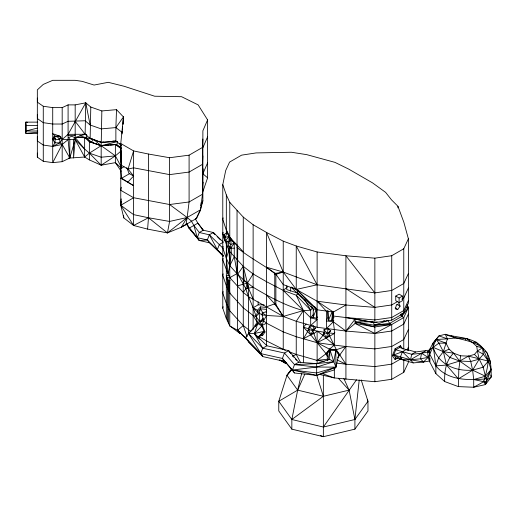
<?xml version="1.0" encoding="UTF-8"?>
<svg xmlns="http://www.w3.org/2000/svg" width="517" height="517" viewBox="0 0 517 517"><rect width="100%" height="100%" fill="white"/><g stroke="black" fill="none" stroke-linecap="round" stroke-linejoin="round"><path stroke-width="0.78" d="M123.434 118.516L123.434 116.952L116.525 109.649L101.843 110.942L90.792 107.051L85.757 102.812L75.178 104.886L75.178 139.622L84.639 157.019L89.37 159.902L101.177 165.214L101.177 145.691L89.37 141.6L84.639 137.496L75.178 137.496L84.639 149.045L89.37 153.148L101.177 165.214L115.375 162.635L121.385 168.277M68.322 158.157L84.639 157.019L89.37 153.148L101.177 145.691L115.375 144.333L115.375 162.635L121.146 171.192M53.91 137.05L55.093 138.724L55.08 142.828L52.721 146.427L43.273 145.064L37.353 140.973L37.334 136.869M25.85 130.122L25.85 124.5M310.853 306.064L313.257 309.147L313.192 317.354L316.404 318.22L317.393 316.979M286.799 285.94L286.761 289.598L297.256 292.939L316.301 309.03L316.404 318.22M290.638 291.161L290.677 287.504M121.54 145.439L115.873 141.109L115.873 127.589L123.434 116.952L120.771 143.513L120.771 205.294L123.815 217.903L133.612 225.49L147.61 229.109L167.437 232.915L181.286 227.234L196.634 218.394L200.512 209.786L202.47 194.25L202.871 168.704L202.47 177.124M223.111 246.454L222.782 248.031L226.33 258.3L229.774 265.712L237.697 274.385L247.081 283.161L247.863 284.731L247.798 287.937L245.859 288.732L243.268 292.409L248.47 296.648L283.232 316.443L296.241 321.29L317.121 327.267L345.918 331.067L374.857 333.452L391.731 331.009L403.771 324.062L408.385 314.097M328.553 317.877L328.495 320.159L331.953 320.598L332.741 318.595L333.213 311.654M121.295 187.251L120.771 190.314L133.612 197.727L169.595 204.519L189.093 201.973L202.47 194.25L202.871 181.971L202.399 187.535M84.639 149.045L75.178 139.622L68.089 139.622L62.182 144.437L52.721 146.427L59.81 142.815L62.182 139.474L68.089 134.33L85.757 102.812L85.124 134.284L90.139 138.511L101.19 142.401L117.23 141.49M92.511 138.918L90.139 138.511L90.792 107.051M101.843 110.942L101.19 145.704L108.182 145.174M122.174 132.404L115.873 127.589L116.525 109.649M123.169 124.099L123.317 120.131M123.376 118.542L123.434 116.952L123.104 124.125M429.886 358.158L429.75 361.868L435.87 373.623L444.665 381.54L458.359 386.606L473.708 387.246L485.431 384.57L491.15 377.177C491.312 366.934 491.072 354.927 482.555 347.812C473.378 336.709 457.881 338.092 445.234 334.292L438.985 335.895L432.865 343.366L429.517 349.738L429.75 361.868L428.115 357.402L427.682 351.999L429.866 350.067M223.111 273.848L222.782 275.425L226.33 285.701L229.774 293.113L243.268 307.854L253.13 315.48L257.214 322.278L257.731 323.597L248.503 333.484L245.543 337.685L248.503 341.847L260.658 353.609L282.392 358.436L294.516 372.983L316.669 375.407L333.808 370.088L335.901 367.128L333.808 361.732L329.626 359.315L329.982 349.944L329.445 349.13L317.121 342.713L296.241 336.735L283.232 331.888L266.507 323.203L263.586 320.818L262.145 314.892L262.145 312.959L266.546 311.667M202.47 194.25L202.47 147.448L202.871 139.034M202.871 155.927L202.47 164.341L189.093 172.064L169.595 174.617L133.612 167.818L128.048 169.104L121.624 165.395L120.771 160.406L121.217 151.584M122.115 133.948L122.277 130.743M122.355 129.14L122.477 126.73L122.477 129.108M401.903 314.129L401.78 316.404L389.74 323.358L374.056 325.232L355.127 321.832L373.255 321.852L374.857 326.951L374.857 381.72L334.344 377.946L319.609 374.437M243.268 292.409L229.774 277.668L228.049 273.971L226.33 258.3L227.131 241.252M53.193 137.987L52.721 139.474L55.08 142.828L59.81 142.815L62.182 144.437L69.808 157.989L69.808 139.629L68.69 137.554L71.695 136.301L74.706 137.574L73.556 139.629L73.556 157.989L75.178 139.622L69.808 157.989L62.182 161.679L52.721 162.642L43.273 161.285L37.353 157.187L37.334 89.874L43.254 84.413L52.721 80.316L75.191 80.316L82.281 81.382L94.088 85.046L108.279 82.319L124.287 86.326L154.667 96.22L181.583 96.698L198.14 104.886L207.601 119.905L202.871 130.827L202.871 200.816L200.512 209.786L187.135 217.508L169.595 221.438L148.476 217.754L133.612 225.49L120.771 205.294L121.211 198.864M147.61 229.109L148.476 217.754L148.476 154.04L133.612 150.925L120.771 143.513L121.624 165.395L120.771 168.613L121.624 178.236L133.612 185.661L120.771 178.242L121.624 178.236L129.87 173.479M200.712 207.401L200.512 209.786L196.066 218.723M200.848 205.811L201.119 202.632M327.481 355.483L317.121 342.713L322.989 335.365L324.295 332.218L323.978 329.736L327.972 328.799L327.507 333.704L326.389 337.944L317.121 342.713L310.685 334.822L303.395 327.196L306.135 324.062M202.47 147.448L189.093 155.171L189.093 201.973L187.135 217.508L167.437 232.915L148.476 217.754L133.612 214.639L120.771 205.294L121.198 201.359M291.627 368.828L286.993 375.284L278.766 401.289L278.766 410.944L291.84 429.149L323.358 436.691L354.908 429.149L354.908 419.5L359.212 380.021M432.684 344.936L432.865 343.366L438.985 335.895L447.444 338.848L454.902 338.002L466.289 338.415L469.055 340.018M333.058 311.577L331.953 320.598L332.405 311.24L328.495 320.159L327.791 310.646M223.111 217.857L222.782 219.434L227.131 232.527L231.248 239.591L230.524 248.367L234.253 248.128M191.62 221.289L187.135 217.508L181.286 227.234L186.036 224.514L187.135 217.508L169.595 204.519M120.771 160.406L121.295 157.342M313.677 325.975L312.811 330.802L310.685 334.822L303.395 338.784L308.862 329.374L309.412 326.369L313.677 325.975L315.648 328.192L313.948 329.756M429.847 351.683L429.517 349.738L433.078 347.334L443.36 351.65L453.609 353.208L460.602 355.793L458.812 369.61L458.359 386.606M167.437 232.915L169.595 221.438L169.595 157.724L148.476 154.04M481.308 347.094L482.555 347.812L488.307 361.112L491.15 369.455L485.431 384.57L483.725 381.714C486.226 372.434 489.599 362.798 487.337 353.137L485.075 351.108M202.405 193.035L207.601 177.829L207.601 119.905M291.84 429.149L291.84 419.5L297.663 390.135L301.585 373.836M327.998 359.981L329.982 349.944L336.367 349.712L345.918 346.513L374.857 348.897L391.731 346.461L403.771 339.507L408.385 329.542M239.403 331.856L240.276 332.98L240.004 333.484L229.774 325.936L226.33 318.524L222.782 308.248L222.782 184.685L225.709 170.5L229.574 162.092L241.613 155.145L256.173 152.916L291.407 152.25L306.788 154.661L334.945 162.364L348.671 169.091L372.498 182.85L385.624 192.376L391.543 199.885L397.948 206.289L403.867 222.31L408.385 238.802L408.385 303.227L403.771 313.192L391.731 320.139L374.857 322.582L345.918 317.554L333.31 316.029M223.111 232.34L222.782 233.917L226.33 244.186L229.774 251.605L243.268 266.345L253.13 273.971L266.507 281.694L283.232 290.38L296.241 295.226L310.685 310.206L310.685 325.536L317.121 319.545L310.685 317.813L283.232 290.38L287.31 287.019M223.111 258.403L222.782 259.98L228.049 273.971L229.774 265.712L231.248 252.994L231.248 247.54M223.111 291.536L222.782 293.113L226.33 303.382L229.774 310.801L243.268 325.542L250.803 331.468M222.782 308.248L223.111 306.671M255.644 326.582L254.603 325.981L257.214 322.278C255.521 310.452 249.032 300.125 245.859 288.732L247.081 283.161L237.549 285.862L237.549 330.305L240.004 333.484L238.479 330.828M289.009 351.728L296.241 354.423L317.121 360.401L325.981 353.796L329.982 349.944L335.83 350.423L338.758 354.856L335.901 367.128L316.669 375.407L292.428 370.023L282.392 358.436L284.486 353.04L288.667 350.629L298.697 362.21L316.656 363.638L333.808 361.732L335.83 350.423L336.367 349.712L329.762 336.341L328.476 332.819L330.751 330.693L327.972 328.799M312.682 307.731L310.685 310.206L303.395 310.555L283.232 316.443L266.507 315.48L263.586 320.818L261.912 326.014L254.403 333.491L248.503 333.484L262.746 356.575L284.486 361.402M337.666 357.854L345.918 346.513L334.344 345.123L322.989 335.365L323.694 332.78L328.986 333.73M303.395 362.501L303.395 310.555C285.358 305.786 269.073 296.693 253.13 287.252L245.859 288.732L243.268 283.949L244.257 280.427L243.268 266.345L237.381 274.605L234.253 256.697L234.253 243.3L229.774 237.122L226.33 229.71M266.139 312.229L266.559 310.827M261.124 334.958L262.429 335.714L265.021 331.998L262.429 325.29L259.818 321.813L259.185 313.179L260.49 308.817L260.49 306.885L266.255 307.421M490.045 363.677L490.045 360.588L488.307 361.112L483.343 354.229L482.555 347.812C471.478 339.456 457.422 339.779 445.234 334.292L447.444 338.848L443.36 351.65L438.578 357.926L435.87 365.9L435.87 373.623M226.33 258.3L228.973 249.885L228.973 245.989M400.423 359.121L391.731 364.142L374.857 366.585L345.918 364.201L339.831 354.953L335.83 350.423L335.901 367.128L316.669 367.051L294.516 364.627L284.486 353.04L262.746 348.212L254.403 333.491L257.731 323.597L261.912 326.014L264 331.41L265.021 331.998M260.49 306.885L257.498 310.278L257.498 312.21L256.057 316.475L259.818 321.813L263.586 320.818M201.249 205.255L202.871 200.816M323.694 332.78L326.389 337.944L334.344 333.543L334.848 332.211M333.814 320.488L333.31 321.82L326.389 328.657L326.389 311.163L317.121 301.204L296.241 289.436L283.232 284.589L275.322 273.454C262.927 264.723 249.614 257.524 237.697 248.089L237.381 247.094L237.044 247.326L237.381 248.309L237.697 248.089L237.044 245.026L228.973 236.482L227.131 232.527L224.003 234.679L224.003 238.537L225.225 241.174L228.973 241.31L228.973 236.482L225.225 237.316L225.225 241.174L228.973 236.482M290.754 353.609L288.667 350.629L266.927 345.802L262.746 348.212L260.658 353.609L245.543 337.685L247.139 335.927M298.697 362.21L294.516 364.627L292.428 370.023L294.516 372.983M397.747 357.984L395.072 359.528L392.397 355.728L395.072 348.813L400.423 345.724L402.665 348.904M223.247 255.954L209.34 242.777L199.31 240.502L197.3 237.665L199.31 232.508L203.291 230.207L213.321 232.508L223.35 242.163L219.376 244.457L217.366 249.614L223.144 256.367M209.34 242.777L207.336 239.959L209.34 234.802L213.321 232.508L214.962 234.214M392.397 355.728L393.754 354.946L395.757 349.789L399.738 347.489L400.423 345.724M403.17 312.843L401.78 316.404L403.771 317.554L403.771 349.156M395.072 359.528L395.757 357.783L393.754 354.946L402.446 351.722L406.427 349.421L415.771 351.98L430.144 350.009M307.576 331.83L309.412 326.369L312.811 330.802L308.862 329.374L308.759 328.831L303.395 327.196M227.131 232.527L225.225 237.316L224.003 234.679M86.927 135.202L85.912 137.69L89.37 141.6L101.19 145.704L116.726 144.534L121.23 147.927M116.726 144.534L117.508 142.679M230.647 240.993L231.248 239.591L234.253 243.3L237.044 245.026L243.268 251.863M202.871 147.72L207.601 136.805M207.601 162.849L202.871 173.764L207.601 177.829M429.743 353.712L428.115 357.402L423.468 362.016L413.167 362.908L395.757 357.783M304.817 374.134L297.663 390.135L278.766 401.289L291.84 419.5L323.358 427.036L354.908 419.5L367.968 401.282L361.183 379.872M400.72 314.213L403.771 313.192L403.771 248.761L408.385 238.802M408.385 273.551L403.771 283.516L391.731 290.464L374.857 292.906L317.121 284.789L283.232 272.039L266.507 267.211L275.871 274.353L283.232 272.039L296.241 289.436L317.121 309.773L333.31 312.055L345.918 305.004L374.857 307.389L391.731 304.946L397.747 301.469M408.385 288.034L403.771 297.999L401.761 299.156M408.385 300.584L403.771 310.549L391.731 317.496L374.857 319.939L345.918 317.554L374.857 322.582L377.132 321.871M407.066 350.074L408.385 347.23M374.857 381.72L391.731 379.278L403.771 372.33L408.385 362.365L408.385 360.776M59.953 138.065L59.326 139.409L55.565 139.416L54.065 137.289M234.253 256.697L229.774 265.712L228.973 249.885M434.623 341.743L435.637 339.759M62.182 144.437L52.721 162.642L52.721 107.62L43.273 106.256L37.353 102.166L37.334 98.062M199.342 211.731L200.124 210.432M248.47 333.549L248.47 288.189L247.462 283.051L253.13 273.971M199.329 211.511L200.118 210.361M323.358 427.036L356.491 379.801M256.477 325.387L257.731 323.597M58.201 135.68L57.452 136.746L53.69 136.753M258.157 338.112L261.912 334.37L264 331.41L254.403 333.491L259.818 339.158M397.747 309.502L400.087 306.18L399.202 303.531L396.313 305.198L395.408 308.888L397.747 309.502L395.104 307.977M465.3 339.818L466.289 338.415L472.305 342.416L476.784 346.448L482.555 347.812L477.372 350.978L474.444 354.442L468.46 356.123L459.632 361.047L446.507 365.028L435.87 365.9L429.75 354.145L436.206 339.507L447.444 338.848M69.808 157.989L68.089 139.622L62.182 139.474L59.81 136.133L55.08 136.145L52.721 139.474L55.093 138.724M61 137.05L59.81 138.724L59.81 142.815M60.838 137.283L59.326 139.409L57.452 136.746L60.463 136.753M354.908 429.149L367.968 410.937L367.968 401.282L367.296 399.822M327.448 360.769L327.054 353.893L329.982 349.944L333.808 361.732L316.669 367.051L292.428 370.023L316.669 372.957L335.901 367.128L335.888 365.609M327.713 356.407L325.981 353.796L329.445 349.13L334.344 345.123L334.344 329.678L333.31 321.82L333.31 312.055L317.121 301.204L345.918 305.004M429.517 349.738L430.396 348.594M327.907 310.917L327.907 316.927L326.389 320.934L333.31 321.82L345.918 331.067L355.127 319.092M313.677 314.097L310.685 317.813L313.192 317.354L316.301 309.03L314.304 306.6M354.908 419.5L349.091 390.135L323.358 396.281L297.663 390.135L286.993 375.284L291.614 369.674M490.872 374.961L491.15 377.177L487.137 379.743L485.431 382.153L483.725 381.714L473.708 387.246L473.708 379.523L485.431 376.227L491.15 369.455L486.484 377.804L484.377 379.019C467.387 380.409 447.612 380.312 435.87 365.9L432.865 343.366M286.993 375.284L292.208 369.19M264.097 304.862L258.151 304.862L253.13 307.757L257.498 312.21L260.49 308.817L266.255 309.353M258.138 337.788L264 331.41L257.931 337.162M460.602 355.793L468.46 356.123L488.307 361.112L483.175 367.206L472.622 370.166L458.359 378.883L446.507 365.028L443.36 351.65L438.933 343.146L436.206 339.507L445.99 343.146L449.111 349.162L453.609 353.208C445.977 360.246 444.316 371.607 444.665 381.54M128.048 181.939L133.612 176.026L128.048 169.104L133.612 150.925L133.612 225.49M266.507 323.203L262.429 325.29L257.214 322.278L259.818 321.813L263.366 318.065M262.352 315.002L259.185 313.179L256.057 316.475L253.13 315.48M326.389 337.944L329.445 334.803M228.572 241.717L228.973 241.31M253.446 328.702L248.503 333.484L262.746 348.212M338.118 356.594L339.831 354.953L336.367 349.712L329.445 349.13M330.751 330.693L327.507 333.704L323.978 329.736M228.54 242.046L230.524 244.509L234.253 243.3L230.524 248.367L228.54 245.905L228.54 242.046L231.248 239.591M101.177 165.214L115.388 155.869L121.295 150.802M222.782 184.685L226.33 194.954L229.774 202.367L243.268 217.108L243.268 325.542L237.549 330.305L229.774 325.936L229.774 245.969M275.871 274.353L274.766 273.797L274.766 303.951L275.322 304.83L275.871 304.513L275.871 274.353L275.322 274.676L274.766 273.797L275.891 273.228L274.766 273.797M298.561 293.313L296.241 295.226L303.395 310.555L296.241 321.29L296.241 354.423L300.758 362.863M345.918 331.067L355.127 323.455L374.857 326.951L391.731 324.508L403.771 317.554L408.385 307.596L407.26 304.739M308.862 329.374L310.685 334.822L313.457 332.554M324.295 332.218L317.121 331.126L313.813 333.639L310.685 334.822M291.84 419.5L323.358 396.281L323.351 375.342M275.322 274.676L276.104 274.159L276.104 274.643M259.818 321.813L263.58 319.474M120.771 205.294L133.612 197.727M334.344 345.123L317.121 342.713L312.623 329.962L315.648 328.192M120.771 168.613L124.061 166.713M186.424 223.848L188.976 228.262L197.856 223.15L203.291 230.207M266.507 306.794L275.322 303.634L283.232 316.443L274.766 303.951L266.507 294.974M243.268 217.108L253.13 224.733L266.507 232.456L283.232 241.148L296.241 245.995L317.121 251.966L345.918 255.773L374.857 258.157L391.731 255.715L403.771 248.761M395.757 296.092L399.105 294.167L402.446 296.092L402.446 300.687L399.105 302.619L395.757 300.687L395.757 296.092L399.105 298.025L402.446 296.092M415.771 351.98L411.778 354.287L395.757 349.789L395.072 348.813M425.536 350.959L410.472 359.767L402.446 359.696L393.754 354.946L410.472 359.767L423.468 362.016L429.53 360.989M413.167 362.908L410.472 359.767L411.778 354.287L421.562 353.253L427.682 351.999L429.679 350.843M229.774 277.668L237.381 273.409L243.268 283.949M185.467 224.824L186.036 224.514M292.622 356.219L296.241 354.423M52.721 107.62L62.182 107.62L68.089 104.886L75.178 104.886M449.111 349.162L443.36 351.65L449.732 357.376L459.632 361.047L472.622 370.166L485.431 376.227L487.137 379.743L484.339 378.127M227.448 320.947L227.448 278.101L230.039 277.138M329.626 359.315L316.656 363.638L294.516 364.627M238.098 330.163L237.549 330.305L247.895 340.522M37.308 128.106L25.869 131.021L25.85 133.386L37.696 133.386M117.262 141.639L101.19 145.704L89.37 141.6L89.37 159.902M245.859 288.732L248.716 288.137M103.523 141.981L101.19 142.421L93.551 139.416L84.639 137.496L84.639 157.019M275.322 273.454L283.232 272.039L266.507 232.456L266.507 345.414M226.33 275.677L228.637 280.679L229.774 293.113L226.33 275.677L229.083 275.257M169.595 157.724L189.093 155.171M318.207 363.451L316.656 363.638L316.669 375.407M327.132 359.276L317.121 360.401L324.165 361.383M37.806 132.236L25.85 133.386L25.85 122.128L37.709 122.128M121.359 167.185L115.388 155.869L101.19 157.226L89.37 153.148M383.175 320.96L384.7 320.824M115.873 127.589L101.19 128.888L90.139 124.998L85.124 120.765L68.089 121.301L62.182 124.028L52.721 124.028L43.273 122.671L37.353 118.574L37.334 114.47M117.314 141.781L115.873 141.109L101.19 142.401L99.238 141.212M472.305 342.416L476.202 342.092L478.044 344.341M110.515 144.999L113.617 144.766M188.976 228.262L199.31 240.502L207.336 239.959L223.292 255.779M291.233 287.284L313.257 309.147L316.301 309.03L297.256 290.043L291.342 287.097M25.85 125.392L37.709 125.392M37.819 131.014L25.869 131.021L25.85 122.128L27.446 122.283M68.089 134.33L85.124 134.284L75.178 121.301M68.089 135.525L75.178 135.525M445.99 343.146L438.933 343.146L433.078 347.334C438.674 364.621 455.567 371.477 472.622 370.166L479.214 359.121L483.343 354.229L477.372 350.978L476.784 346.448M82.83 134.265L85.124 134.284L75.178 137.496L85.912 137.69L91.477 142.162L93.551 139.416L101.177 145.691L115.388 155.869M75.941 137.528L85.912 137.69L79.773 135.713M83.179 134.465L86.378 134.556M228.637 323.519L228.637 280.679L230.181 280.725M112.784 140.96L115.873 141.109M338.758 354.856L339.831 354.953M325.981 353.796L327.054 353.893M336.657 363.089L345.918 364.201L337.052 359.922M328.476 332.819L334.344 333.543M332.521 317.522L334.06 317.716M262.145 314.892L266.507 315.48L262.145 312.959M406.136 307.253L408.385 307.596L408.385 350.416M279.283 359.922L284.97 362.876L286.521 363.18M84.93 134.136L86.429 134.433M483.725 381.714L473.708 379.523L472.622 370.166L470.735 361.506L468.46 356.123M223.144 248.38L209.34 234.802L199.31 232.508L193.875 225.451L191.329 221.037M186.863 223.596L189.409 228.01L197.3 237.665L207.336 239.959M280.292 360.045L284.97 362.876L286.521 363.264M355.127 321.832L374.857 326.951M312.623 329.962L317.121 331.126L322.989 335.365M399.738 347.489L408.553 350.436M372.583 321.878L374.857 322.582L374.857 258.157M285.468 361.654L283.975 361.144L284.97 362.876L286.483 363.399M59.81 136.133L52.721 133.683L55.08 136.145M322.362 373.61L334.344 377.946L334.344 368.388M259.153 336.638L266.507 340.89L285.397 350.384M427.682 351.999L430.073 352.975M320.462 435.45L323.358 436.691L323.358 396.281L316.669 374.903M274.766 303.951L275.871 304.513M396.785 304.274L400.087 306.18M133.496 175.993L129.017 173.408L126.755 167.573M483.337 380.945L485.431 382.153L485.431 384.57M253.13 307.757L257.498 310.278M257.498 312.21L259.185 313.179M451.541 335.869L454.902 338.002M345.918 288.596L374.857 307.389M121.198 148.23L115.375 144.333L121.295 148.877M244.257 280.427L253.13 287.252M282.508 360.885L284.97 362.876M240.276 332.98L247.12 339.43M474.444 354.442L479.214 359.121L483.175 367.206L485.431 376.227M254.403 333.491L266.927 345.802M248.503 341.847L262.746 356.575L261.951 355.173M217.153 236.482L220.436 239.888M423.468 362.016L420.508 358.804L410.472 359.767L402.446 351.722L400.442 356.872L402.446 359.696M338.364 378.263L349.091 390.135L343.857 378.496M292.338 355.438L293.921 357.266M295.504 359.102L296.564 360.317M201.352 228.223L202.832 230.033M189.409 228.01L199.31 240.502M374.857 292.906L345.918 255.773L345.918 379.336M453.609 353.208L459.632 361.047L470.735 361.506L479.214 359.121L477.372 350.978M203.433 230.576L197.856 223.15L195.303 218.736M119.44 143.319L121.321 145.826M488.662 358.688L489.586 359.955M315.254 307.143L317.121 309.773M400.585 314.724L401.78 316.404L408.385 307.596L407.118 305.573M213.321 232.508L214.523 234.207M260.49 308.817L262.888 312.985M89.37 137.173L90.139 138.511M304.532 299.343L310.685 310.206M209.34 234.802L217.366 249.614M228.637 280.679L229.774 283.09M248.47 288.189L253.13 299.072M261.912 334.37L262.429 335.714M243.268 325.542L246.984 336.645M193.875 225.451L197.3 237.665M243.268 266.345L247.462 283.051M313.257 309.147L313.573 310.555M85.757 102.812L90.139 124.998M227.448 278.101L229.774 293.113M247.081 283.161L247.798 287.937L247.863 284.731M123.602 215.563L123.815 217.903M37.334 153.09L37.353 157.187M403.771 359.58L403.771 372.33M399.105 298.025L399.105 302.619M397.948 206.289L397.948 207.866M391.731 255.715L391.731 320.139M391.731 379.278L391.731 324.508L389.74 323.358L387.75 320.546L374.056 325.232L391.731 324.508L374.857 333.452L355.127 323.455L355.127 318.55M317.121 251.966L317.121 327.267M317.121 331.126L317.121 363.412M297.256 290.043L297.256 292.939M283.232 241.148L283.232 349.576M258.151 301.702L258.151 304.862M253.13 224.733L253.13 329.148M237.697 248.089L237.549 285.862L237.044 273.622L237.044 210.277M229.774 202.367L229.774 241.95M226.33 194.954L226.33 233.729M226.33 240.967L226.33 318.524M68.089 104.886L68.089 139.622M62.182 107.62L62.182 161.679M55.565 138.045L55.565 139.416M43.273 106.256L43.273 161.285M421.562 353.253L420.508 358.804L428.115 357.402L421.562 353.253M317.121 284.789L296.241 289.436L296.241 245.995L317.121 284.789"/></g></svg>
